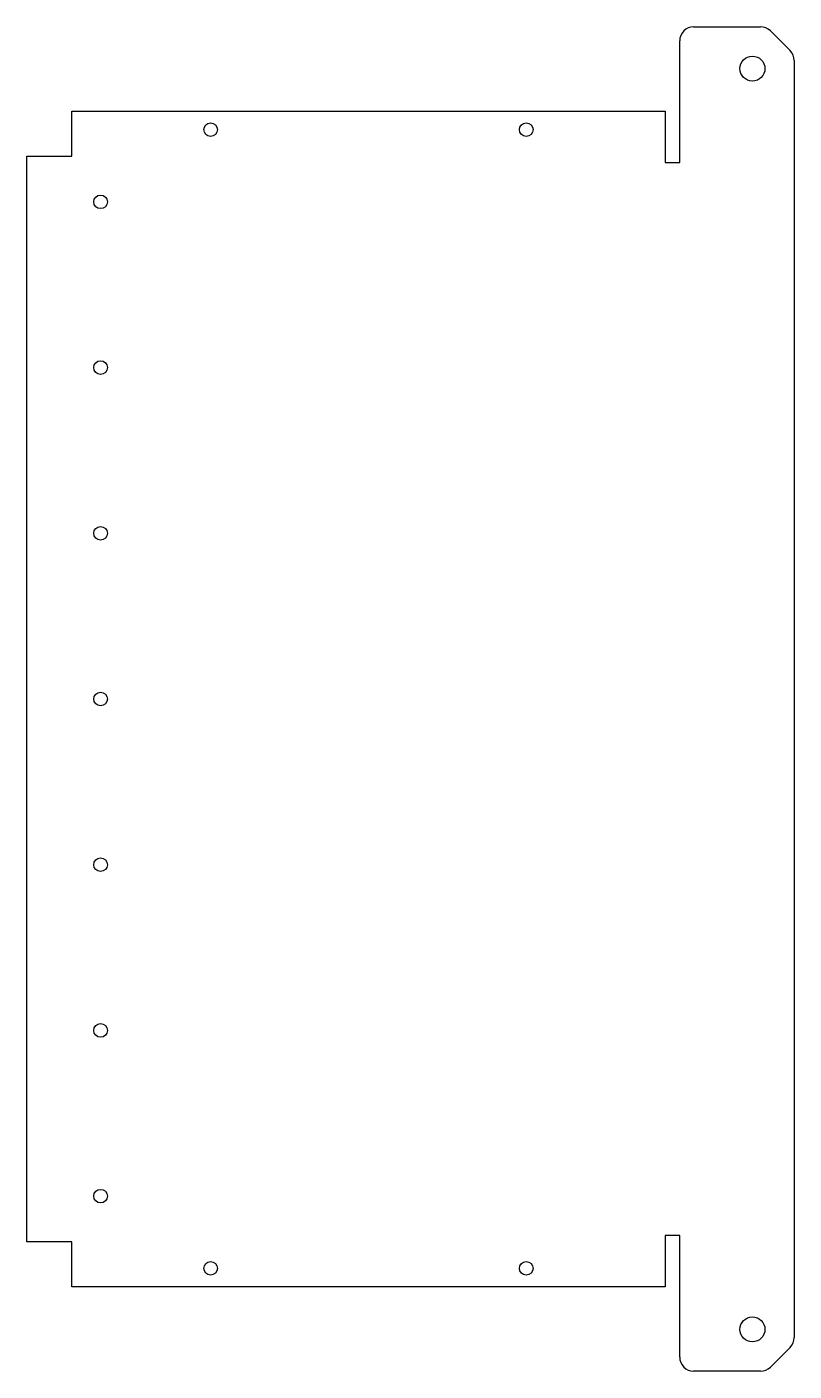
# Model space of a CAD drawing. Header units: metres. Extents: x 0 to 276, y -437 to 47.
import ezdxf

# ---------------------------------------------------------------- set-up
doc = ezdxf.new("R2010")
doc.units = ezdxf.units.M

msp = doc.modelspace()

# ---------------------------------------------------------------- linework, layer by layer
for p, q in [((239.98, 46.51), (264.11, 46.51)), ((267.65, 45.05), (274.72, 37.98)), ((234.98, -2.29), (234.98, 41.51)), ((276.18, 34.44), (276.18, -424.82)), ((16.15, 0), (16.15, 16.15)), ((16.15, 16.15), (229.74, 16.15)), ((229.74, 16.15), (229.74, -2.29)), ((0, 0), (16.15, 0)), ((0, -390.38), (0, 0)), ((229.74, -2.29), (234.98, -2.29)), ((16.15, -390.38), (0, -390.38)), ((16.15, -406.53), (16.15, -390.38)), ((234.98, -388.09), (229.74, -388.09)), ((229.74, -388.09), (229.74, -406.53)), ((234.98, -431.89), (234.98, -388.09)), ((229.74, -406.53), (16.15, -406.53)), ((274.72, -428.36), (267.65, -435.43)), ((264.11, -436.89), (239.98, -436.89))]:
    msp.add_line(p, q)
for centre, radius in [((261.18, 31.51), 4.5), ((66.15, 9.55), 2.45), ((179.74, 9.55), 2.45), ((26.54, -16.41), 2.45), ((26.54, -76), 2.45), ((26.54, -135.6), 2.45), ((26.54, -195.19), 2.45), ((26.54, -254.78), 2.45), ((26.54, -314.38), 2.45), ((26.54, -373.97), 2.45), ((66.15, -399.93), 2.45), ((179.74, -399.93), 2.45), ((261.18, -421.89), 4.5)]:
    msp.add_circle(centre, radius)
for centre, start, end in [((239.98, 41.51), 135, 180), ((239.98, 41.51), 90, 135), ((264.11, 41.51), 405, 450), ((271.18, 34.44), 360, 405), ((271.18, -424.82), 315, 360), ((239.98, -431.89), 180, 225), ((239.98, -431.89), 225, 270), ((264.11, -431.89), 270, 315)]:
    msp.add_arc(centre, 5, start, end)

doc.saveas('drawing.dxf')
